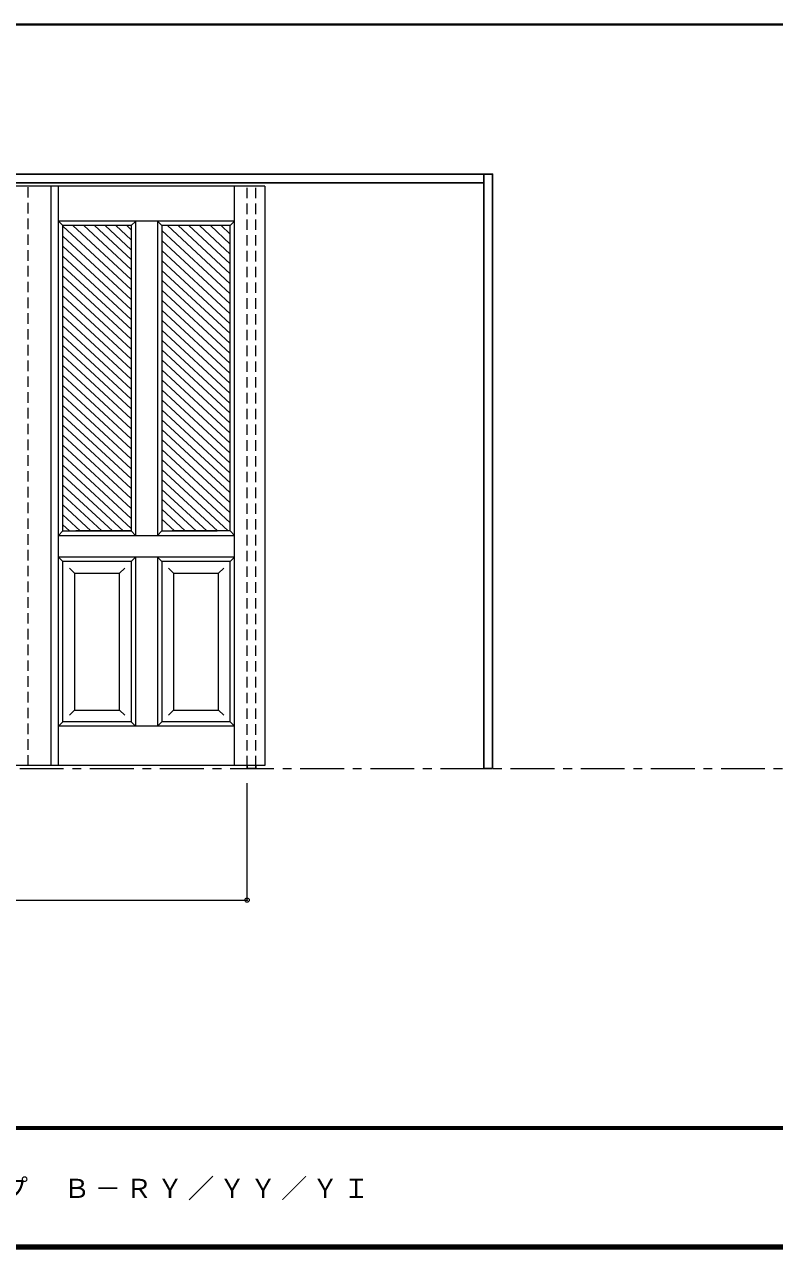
# Model space of a CAD drawing. Units: millimetres, scale not verified. Extents: x -6000 to 5700, y -4307 to 4175.
# Drawn here: x -2834 to -267, y -4205 to -16 of the extents above; entities that cross this region are included whole.
import ezdxf

# ---------------------------------------------------------------- set-up
doc = ezdxf.new("R2010")
doc.units = ezdxf.units.MM
doc.header["$LTSCALE"] = 30
doc.header["$PDMODE"] = 32
doc.header["$PDSIZE"] = 15
doc.linetypes.add('CHAIN1', pattern=[8, 5, -1, 1, -1])
doc.linetypes.add('DASHED1', pattern=[1.8, 1.2, -0.6])
for name, color, linetype, lineweight in [('0-1_通り芯', 7, 'CHAIN1', 18), ('0-2_扉', 7, 'Continuous', 18), ('0-4_枠', 3, 'Continuous', 25), ('0-B_寸法', 7, 'Continuous', 9), ('0-C_ハッチ', 4, 'Continuous', 9), ('F-1_枠', 6, 'Continuous', 40)]:
    doc.layers.add(name, color=color, linetype=linetype, lineweight=lineweight)
doc.layers.add('F-A_文字', color=7, linetype='Continuous')
doc.styles.add('ＭＳ ゴシック', font='')
doc.styles.get('ＭＳ ゴシック').set_extended_font_data('MS Gothic')

msp = doc.modelspace()

# ---------------------------------------------------------------- linework, layer by layer
at = {"layer": '0-1_通り芯'}
msp.add_line((-5490, -2562.5), (100, -2562.5), dxfattribs=at)
at = {"layer": '0-2_扉'}
for p, q in [((-2743, -569), (-3550, -569)), ((-2011, -569), (-2818, -569)), ((-2743, -2552), (-2743, -569)), ((-2717.5, -2552), (-2717.5, -569)), ((-2114.5, -2552), (-2114.5, -569)), ((-2011, -569), (-2011, -2552)), ((-2717.5, -689), (-2702.5, -704)), ((-2456, -689), (-2717.5, -689)), ((-2468.5, -704), (-2702.5, -704)), ((-2702.5, -1749), (-2702.5, -704)), ((-2468.5, -704), (-2453.79, -689.29)), ((-2468.5, -704), (-2468.5, -992)), ((-2114.5, -689), (-2456, -689)), ((-2453.5, -689), (-2453.5, -1764)), ((-2363.5, -704), (-2378.5, -689)), ((-2378.5, -689), (-2378.5, -1764)), ((-2363.5, -704), (-2363.5, -992)), ((-2129.5, -1617.76), (-2129.5, -704)), ((-2129.69, -887), (-2129.5, -887)), ((-2468.5, -992), (-2468.5, -1749)), ((-2363.5, -992), (-2363.5, -1749)), ((-2129.5, -1749), (-2129.5, -1606.95)), ((-2702.5, -1749), (-2468.5, -1749)), ((-2468.5, -1749), (-2657.5, -1749)), ((-2453.5, -1764), (-2468.5, -1749)), ((-2363.5, -1749), (-2378.5, -1764)), ((-2363.5, -1749), (-2174.5, -1749)), ((-2129.5, -1749), (-2328.5, -1749)), ((-2114.5, -1764), (-2129.5, -1749)), ((-2453.5, -1764), (-2114.5, -1764)), ((-2453.5, -1839), (-2717.5, -1839)), ((-2453.5, -1839), (-2468.5, -1854)), ((-2453.5, -1839), (-2453.5, -2417)), ((-2114.5, -1839), (-2453.5, -1839)), ((-2378.5, -1839), (-2378.5, -2417)), ((-2363.5, -1854), (-2378.5, -1839)), ((-2468.5, -1854), (-2702.5, -1854)), ((-2662.5, -1894), (-2680.18, -1876.32)), ((-2508.5, -1894), (-2490.82, -1876.32)), ((-2468.5, -1854), (-2468.5, -2402)), ((-2363.5, -1854), (-2363.5, -2402)), ((-2323.54, -1894), (-2341.21, -1876.32)), ((-2169.54, -1894), (-2151.86, -1876.32)), ((-2129.5, -2402), (-2129.5, -1854)), ((-2662.5, -1894), (-2508.5, -1894)), ((-2662.5, -1894), (-2662.5, -2362)), ((-2508.5, -2360.57), (-2508.5, -1894)), ((-2323.54, -1894), (-2169.5, -1894)), ((-2323.5, -1894), (-2323.5, -2362)), ((-2169.5, -2362), (-2169.5, -1894)), ((-2662.5, -2362), (-2680.18, -2379.68)), ((-2662.5, -2362), (-2508.5, -2362)), ((-2508.5, -2362), (-2508.5, -2360.57)), ((-2508.5, -2362), (-2490.82, -2379.68)), ((-2323.5, -2362), (-2341.18, -2379.68)), ((-2323.5, -2362), (-2169.5, -2362)), ((-2169.5, -2362), (-2169.5, -2360.57)), ((-2169.5, -2362), (-2151.82, -2379.68)), ((-2453.5, -2417), (-2717.5, -2417)), ((-2468.5, -2402), (-2453.5, -2417)), ((-2363.5, -2402), (-2378.5, -2417)), ((-2129.5, -2402), (-2363.5, -2402)), ((-2743, -2552), (-3550, -2552)), ((-2011, -2552), (-2818, -2552))]:
    msp.add_line(p, q, dxfattribs=at)
for points in [[(-2114.5, -689), (-2129.5, -704), (-2363.5, -704)], [(-2702.5, -1749), (-2717.5, -1764), (-2453.5, -1764)], [(-2702.5, -2402), (-2702.5, -1854), (-2717.5, -1839)], [(-2114.5, -1839), (-2129.5, -1854), (-2363.5, -1854)], [(-2468.5, -2402), (-2702.5, -2402), (-2717.5, -2417)], [(-2129.5, -2402), (-2114.5, -2417), (-2453.5, -2417)]]:
    msp.add_lwpolyline(points, dxfattribs=at)
at = {"layer": '0-4_枠'}
for p, q in [((-1262, -2562.5), (-1262, -527.5)), ((-4282, -557.5), (-1262, -557.5)), ((-2072, -2552), (-2072, -2562.5)), ((-2042, -2552), (-2042, -2562.5)), ((-2072, -2562.5), (-2042, -2562.5)), ((-1232, -2562.5), (-1262, -2562.5))]:
    msp.add_line(p, q, dxfattribs=at)
at = {"layer": '0-4_枠', "color": 4, "linetype": 'DASHED1', "lineweight": 9}
for p, q in [((-2821, -2552), (-2821, -569)), ((-2072, -2554.5), (-2072, -557.5)), ((-2042, -2554.5), (-2042, -557.5))]:
    msp.add_line(p, q, dxfattribs=at)
at = {"layer": '0-4_枠'}
msp.add_lwpolyline([(-4312, -527.5), (-1232, -527.5), (-1232, -2562.5)], dxfattribs=at)
at = {"layer": '0-B_寸法', "color": 4}
for p, q in [((-2072, -3012.5), (-2072, -2612.5)), ((-4282, -3012.5), (-2072, -3012.5))]:
    msp.add_line(p, q, dxfattribs=at)
at = {"layer": '0-B_寸法'}
msp.add_point((-2072, -3012.5), dxfattribs=at)
at = {"layer": '0-C_ハッチ'}
for p, q in [((-2702.5, -705.94), (-2468.5, -922.61)), ((-2667.8, -704), (-2468.5, -888.54)), ((-2631, -704), (-2468.5, -854.46)), ((-2594.21, -704), (-2468.5, -820.39)), ((-2557.41, -704), (-2468.5, -786.32)), ((-2520.61, -704), (-2468.5, -752.25)), ((-2483.82, -704), (-2468.5, -718.18)), ((-2344.83, -704), (-2129.5, -903.38)), ((-2308.03, -704), (-2129.5, -869.31)), ((-2271.24, -704), (-2129.5, -835.24)), ((-2234.44, -704), (-2129.5, -801.17)), ((-2197.64, -704), (-2129.5, -767.1)), ((-2160.85, -704), (-2129.5, -733.03)), ((-2702.5, -740.01), (-2468.5, -956.68)), ((-2363.5, -720.78), (-2129.5, -937.45)), ((-2702.5, -774.08), (-2468.5, -990.75)), ((-2363.5, -754.86), (-2129.5, -971.52)), ((-2363.5, -788.93), (-2129.5, -1005.59)), ((-2702.5, -808.15), (-2468.5, -1024.82)), ((-2363.5, -823), (-2129.5, -1039.66)), ((-2702.5, -842.22), (-2468.5, -1058.89)), ((-2702.5, -876.3), (-2468.5, -1092.96)), ((-2363.5, -857.07), (-2129.5, -1073.74)), ((-2702.5, -910.37), (-2468.5, -1127.03)), ((-2363.5, -891.14), (-2129.5, -1107.81)), ((-2702.5, -944.44), (-2468.5, -1161.1)), ((-2363.5, -925.21), (-2129.5, -1141.88)), ((-2363.5, -959.28), (-2129.5, -1175.95)), ((-2702.5, -978.51), (-2468.5, -1195.18)), ((-2363.5, -993.35), (-2129.5, -1210.02)), ((-2702.5, -1012.58), (-2468.5, -1229.25)), ((-2702.5, -1046.65), (-2468.5, -1263.32)), ((-2363.5, -1027.42), (-2129.5, -1244.09)), ((-2702.5, -1080.72), (-2468.5, -1297.39)), ((-2363.5, -1061.5), (-2129.5, -1278.16)), ((-2702.5, -1114.79), (-2468.5, -1331.46)), ((-2363.5, -1095.57), (-2129.5, -1312.23)), ((-2363.5, -1129.64), (-2129.5, -1346.3)), ((-2702.5, -1148.86), (-2468.5, -1365.53)), ((-2363.5, -1163.71), (-2129.5, -1380.38)), ((-2702.5, -1182.93), (-2468.5, -1399.6)), ((-2363.5, -1197.78), (-2129.5, -1414.45)), ((-2702.5, -1217.01), (-2468.5, -1433.67)), ((-2702.5, -1251.08), (-2468.5, -1467.74)), ((-2363.5, -1231.85), (-2129.5, -1448.52)), ((-2702.5, -1285.15), (-2468.5, -1501.81)), ((-2363.5, -1265.92), (-2129.5, -1482.59)), ((-2702.5, -1319.22), (-2468.5, -1535.89)), ((-2363.5, -1299.99), (-2129.5, -1516.66)), ((-2363.5, -1334.06), (-2129.5, -1550.73)), ((-2702.5, -1353.29), (-2468.5, -1569.96)), ((-2363.5, -1368.14), (-2129.5, -1584.8)), ((-2702.5, -1387.36), (-2468.5, -1604.03)), ((-2702.5, -1421.43), (-2468.5, -1638.1)), ((-2363.5, -1402.21), (-2147.77, -1601.96)), ((-2702.5, -1455.5), (-2468.5, -1672.17)), ((-2363.5, -1436.28), (-2178.19, -1607.87)), ((-2702.5, -1489.57), (-2468.5, -1706.24)), ((-2363.5, -1470.35), (-2129.5, -1687.02)), ((-2363.5, -1504.42), (-2129.5, -1721.09)), ((-2702.5, -1523.65), (-2468.5, -1740.31)), ((-2363.5, -1538.49), (-2136.15, -1749)), ((-2702.5, -1557.72), (-2495.91, -1749)), ((-2702.5, -1591.79), (-2532.71, -1749)), ((-2363.5, -1572.56), (-2172.95, -1749)), ((-2702.5, -1625.86), (-2569.51, -1749)), ((-2363.5, -1606.63), (-2209.74, -1749)), ((-2178.19, -1607.87), (-2129.5, -1652.94)), ((-2147.77, -1601.96), (-2129.5, -1618.87)), ((-2702.5, -1659.93), (-2606.3, -1749)), ((-2363.5, -1640.7), (-2246.54, -1749)), ((-2363.5, -1674.77), (-2283.34, -1749)), ((-2702.5, -1694), (-2643.1, -1749)), ((-2363.5, -1708.85), (-2320.13, -1749)), ((-2702.5, -1728.07), (-2679.9, -1749))]:
    msp.add_line(p, q, dxfattribs=at)
at = {"layer": 'F-1_枠'}
for p, q in [((-6000, -15.5), (5700, -15.5)), ((5700, -3790), (-6000, -3790)), ((5700, -3795), (-6000, -3795)), ((5700, -4195), (-6000, -4195)), ((5700, -4200), (-6000, -4200)), ((5700, -4205), (-6000, -4205))]:
    msp.add_line(p, q, dxfattribs=at)

# ---------------------------------------------------------------- texts
at = {"layer": 'F-A_文字', "insert": (-5247.55, -4040), "char_height": 65.98, "attachment_point": 7, "style": 'ＭＳ ゴシック'}
msp.add_mtext('\\T1.18;ドレタス\u3000H20\\~３枚引き込み戸\u3000上吊り連動タイプ\u3000Ｂ－ＲＹ／ＹＹ／ＹＩ', dxfattribs=at)

doc.saveas('drawing.dxf')
